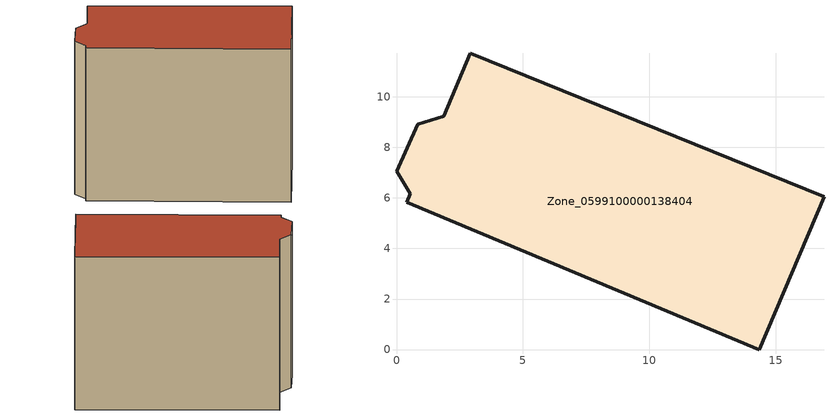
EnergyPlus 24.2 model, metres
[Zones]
Zone_0599100000138404
 floor ground (C_G): 1.87,9.22 2.91,11.71 16.9,6.04 14.34,0 0.4,5.82 0.54,6.15 0,7.06 0.84,8.91 z0
 wall outside (C_F): 0,7.06 0.54,6.15 0.4,5.82 14.34,0 16.9,6.04 2.91,11.71 1.87,9.22 0.84,8.91 0,7.06 z0:12.86
 roof outside (C_R): 0.54,6.15 0.4,5.82 14.34,0 16.9,6.04 2.91,11.71 1.87,9.22 0.84,8.91 0,7.06 z12.86
[BUILDING]
Pand.0599100000138404: North Axis=0; Terrain=City; Loads Convergence Tolerance Value=0.04; Temperature Convergence Tolerance Value=0.4; Solar Distribution=FullExterior; Maximum Number of Warmup Days=25; Minimum Number of Warmup Days=1
[Site:Location]
Rotterdam.The.Hague.AP_ZH_NLD Design_Conditions: Latitude=51.96; Longitude=4.45; Time Zone=1; Elevation=-4.5
[SITE:GROUNDTEMPERATURE:BUILDINGSURFACE]
18, 18, 18, 18, 18, 18, 18, 18, 18, 18, 18, 18
[MATERIAL] Thermal Absorptance=0.9; Solar Absorptance=0.7; Visible Absorptance=0.7
Name | Roughness | Thickness | Conductivity | Density | Specific Heat
G.TI.1946 | MediumSmooth | 0.15 | 1 | 540 | 1210
F.TI.1946 | Rough | 0.3 | 0.857143 | 1920 | 840
R.TI.1946 | MediumRough | 0.2 | 0.1 | 1500 | 1000
[CONSTRUCTION]
C_G: G.TI.1946
C_F: F.TI.1946
C_R: R.TI.1946
[ZONE]
Zone_0599100000138404: Type=1; Multiplier=1; Ceiling Height=Autocalculate; Volume=Autocalculate; Floor Area=autocalculate; Part of Total Floor Area=Yes
[ZONEINFILTRATION:DESIGNFLOWRATE]
Infil_Zone_0599100000138404: Zone or ZoneList or Space or SpaceList=Zone_0599100000138404; Schedule=AlwaysOn; Design Flow Rate Calculation Method=Flow/Area; Flow Rate per Floor Area=0.003; Constant Term Coefficient=1; Temperature Term Coefficient=0; Velocity Term Coefficient=0; Velocity Squared Term Coefficient=0
[HVACTEMPLATE:ZONE:IDEALLOADSAIRSYSTEM]
Zone_0599100000138404: Maximum Heating Supply Air Temperature=50; Minimum Cooling Supply Air Temperature=13; Maximum Heating Supply Air Humidity Ratio=0.0156; Minimum Cooling Supply Air Humidity Ratio=0.0077; Heating Limit=NoLimit; Cooling Limit=NoLimit; Dehumidification Control Type=ConstantSensibleHeatRatio; Cooling Sensible Heat Ratio=0.7; Dehumidification Setpoint=60; Humidification Control Type=None; Humidification Setpoint=30; Outdoor Air Method=None; Outdoor Air Flow Rate per Person=0.00944; Outdoor Air Flow Rate per Zone Floor Area=0; Outdoor Air Flow Rate per Zone=0; Demand Controlled Ventilation Type=None; Outdoor Air Economizer Type=NoEconomizer; Heat Recovery Type=None; Sensible Heat Recovery Effectiveness=0.7; Latent Heat Recovery Effectiveness=0.65
[ZONECONTROL:THERMOSTAT]
ThermostatControl_Zone_0599100000138404: Zone or ZoneList=Zone_0599100000138404; Control Type Schedule=DualSetpointControlType; Control 1=Thermostat_Zone_0599100000138404; Temperature Difference Between Cutout And Setpoint=0
[THERMOSTATSETPOINT:DUALSETPOINT]
Thermostat_Zone_0599100000138404: Heating Setpoint Temperature Schedule=HeatingSetpoint_Zone_0599100000138404; Cooling Setpoint Temperature Schedule=CoolingSetpoint_Zone_0599100000138404
[SCHEDULE:COMPACT]
HeatingSetpoint_Zone_0599100000138404: Through: 12/31, For: AllDays, Until: 24:00, 21
CoolingSetpoint_Zone_0599100000138404: Through: 12/31, For: AllDays, Until: 24:00, 24
DualSetpointControlType: Through: 12/31, For: AllDays, Until: 24:00, 4
AlwaysOn: Through: 12/31, For: AllDays, Until: 24:00, 1
